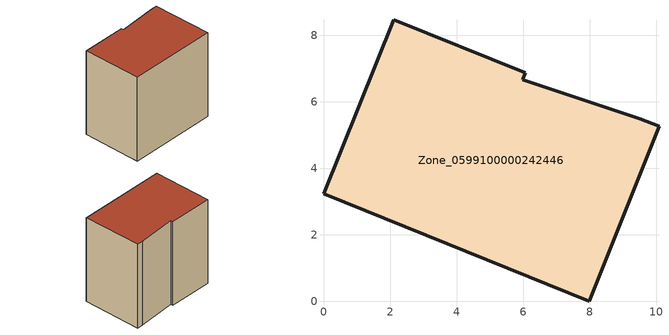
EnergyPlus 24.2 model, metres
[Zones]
Zone_0599100000242446
 floor ground (C_G): 0,3.24 2.11,8.47 6.07,6.88 5.99,6.66 9.5,5.5 10.09,5.26 7.99,0 z0
 wall outside (C_F): 9.5,5.5 5.99,6.66 6.07,6.88 2.11,8.47 0,3.24 7.99,0 10.09,5.26 9.5,5.5 z0:8.41
 roof outside (C_R): 5.99,6.66 6.07,6.88 2.11,8.47 0,3.24 7.99,0 10.09,5.26 9.5,5.5 z8.41
[BUILDING]
Pand.0599100000242446: North Axis=0; Terrain=City; Loads Convergence Tolerance Value=0.04; Temperature Convergence Tolerance Value=0.4; Solar Distribution=FullExterior; Maximum Number of Warmup Days=25; Minimum Number of Warmup Days=1
[Site:Location]
Rotterdam.The.Hague.AP_ZH_NLD Design_Conditions: Latitude=51.96; Longitude=4.45; Time Zone=1; Elevation=-4.5
[SITE:GROUNDTEMPERATURE:BUILDINGSURFACE]
18, 18, 18, 18, 18, 18, 18, 18, 18, 18, 18, 18
[MATERIAL] Thermal Absorptance=0.9; Solar Absorptance=0.7; Visible Absorptance=0.7
Name | Roughness | Thickness | Conductivity | Density | Specific Heat
G.TC.1992-2005 | MediumSmooth | 0.15 | 0.06 | 540 | 1210
F.TC.1992-2005 | Rough | 0.3 | 0.12 | 1920 | 840
R.TC.1992-2005 | MediumRough | 0.2 | 0.08 | 1500 | 1000
[CONSTRUCTION]
C_G: G.TC.1992-2005
C_F: F.TC.1992-2005
C_R: R.TC.1992-2005
[ZONE]
Zone_0599100000242446: Type=1; Multiplier=1; Ceiling Height=Autocalculate; Volume=Autocalculate; Floor Area=autocalculate; Part of Total Floor Area=Yes
[ZONEINFILTRATION:DESIGNFLOWRATE]
Infil_Zone_0599100000242446: Zone or ZoneList or Space or SpaceList=Zone_0599100000242446; Schedule=AlwaysOn; Design Flow Rate Calculation Method=Flow/Area; Flow Rate per Floor Area=0.0015; Constant Term Coefficient=1; Temperature Term Coefficient=0; Velocity Term Coefficient=0; Velocity Squared Term Coefficient=0
[HVACTEMPLATE:ZONE:IDEALLOADSAIRSYSTEM]
Zone_0599100000242446: Maximum Heating Supply Air Temperature=50; Minimum Cooling Supply Air Temperature=13; Maximum Heating Supply Air Humidity Ratio=0.0156; Minimum Cooling Supply Air Humidity Ratio=0.0077; Heating Limit=NoLimit; Cooling Limit=NoLimit; Dehumidification Control Type=ConstantSensibleHeatRatio; Cooling Sensible Heat Ratio=0.7; Dehumidification Setpoint=60; Humidification Control Type=None; Humidification Setpoint=30; Outdoor Air Method=None; Outdoor Air Flow Rate per Person=0.00944; Outdoor Air Flow Rate per Zone Floor Area=0; Outdoor Air Flow Rate per Zone=0; Demand Controlled Ventilation Type=None; Outdoor Air Economizer Type=NoEconomizer; Heat Recovery Type=None; Sensible Heat Recovery Effectiveness=0.7; Latent Heat Recovery Effectiveness=0.65
[ZONECONTROL:THERMOSTAT]
ThermostatControl_Zone_0599100000242446: Zone or ZoneList=Zone_0599100000242446; Control Type Schedule=DualSetpointControlType; Control 1=Thermostat_Zone_0599100000242446; Temperature Difference Between Cutout And Setpoint=0
[THERMOSTATSETPOINT:DUALSETPOINT]
Thermostat_Zone_0599100000242446: Heating Setpoint Temperature Schedule=HeatingSetpoint_Zone_0599100000242446; Cooling Setpoint Temperature Schedule=CoolingSetpoint_Zone_0599100000242446
[SCHEDULE:COMPACT]
HeatingSetpoint_Zone_0599100000242446: Through: 12/31, For: AllDays, Until: 24:00, 21
CoolingSetpoint_Zone_0599100000242446: Through: 12/31, For: AllDays, Until: 24:00, 24
DualSetpointControlType: Through: 12/31, For: AllDays, Until: 24:00, 4
AlwaysOn: Through: 12/31, For: AllDays, Until: 24:00, 1
